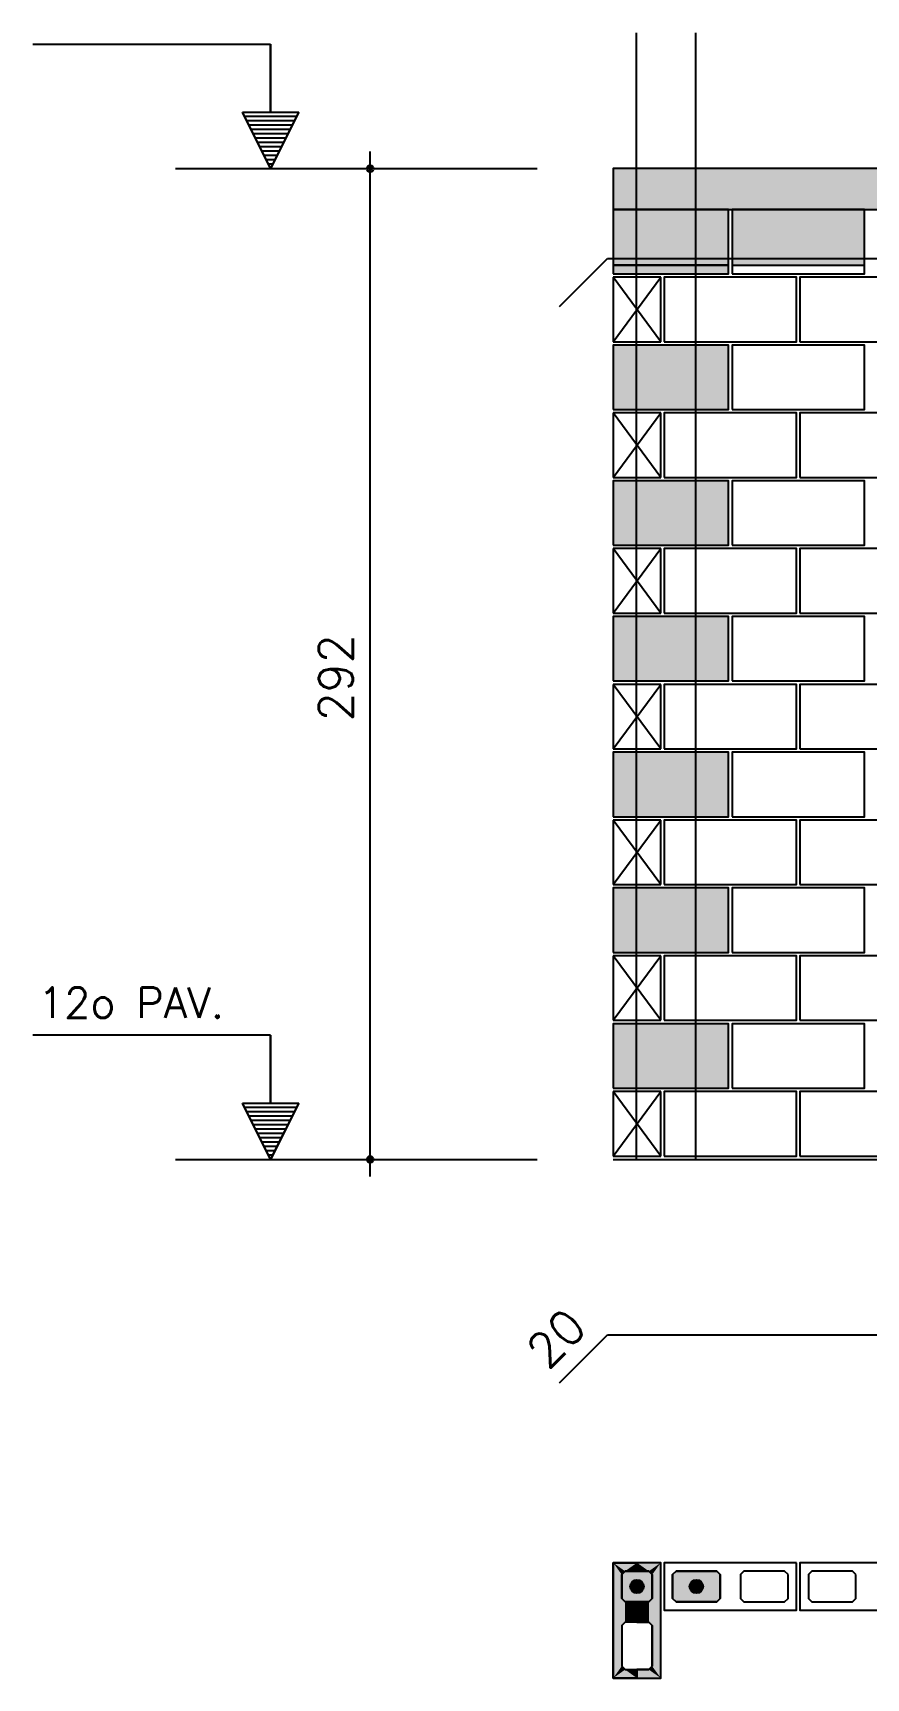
# Model space of a CAD drawing. Extents: x -1 to 122, y -1 to 61.
# Drawn here: x 46.52 to 51.43, y 45.51 to 55.2 of the extents above; entities that cross this region are included whole.
import ezdxf

# ---------------------------------------------------------------- set-up
doc = ezdxf.new("R2010")
doc.units = 0
doc.header["$MEASUREMENT"] = 0
for name, color, linetype in [('PENA_01', 1, 'CONTINUOUS'), ('PENA_02', 2, 'CONTINUOUS'), ('PENA_03', 3, 'CONTINUOUS'), ('PENA_05', 5, 'CONTINUOUS'), ('PENA_09', 254, 'CONTINUOUS'), ('PENA_11', 252, 'CONTINUOUS'), ('PENA_21', 100, 'CONTINUOUS')]:
    doc.layers.add(name, color=color, linetype=linetype)
doc.styles.get("Standard").update_dxf_attribs({"font": 'ROMANS.SHX'})

msp = doc.modelspace()

# ---------------------------------------------------------------- linework, layer by layer
at = {"layer": 'PENA_01', "linetype": 'Continuous'}
for p, q in [((47.3567, 54.4034), (49.4876, 54.4034)), ((49.9351, 53.8334), (50.6151, 53.8334)), ((50.6351, 53.8334), (51.4151, 53.8334)), ((47.3567, 48.5634), (49.4876, 48.5634))]:
    msp.add_line(p, q, dxfattribs=at)
for points in [[(49.9851, 46.1161), (49.9851, 45.9761), (50.0051, 45.9561), (50.1451, 45.9561), (50.1651, 45.9761), (50.1651, 46.1161), (50.1451, 46.1361), (50.0051, 46.1361), (49.9851, 46.1161)], [(50.5651, 46.1161), (50.5451, 46.1361), (50.3051, 46.1361), (50.2851, 46.1161), (50.2851, 45.9761), (50.3051, 45.9561), (50.5451, 45.9561), (50.5651, 45.9761), (50.5651, 46.1161)], [(50.9651, 46.1161), (50.9451, 46.1361), (50.7051, 46.1361), (50.6851, 46.1161), (50.6851, 45.9761), (50.7051, 45.9561), (50.9451, 45.9561), (50.9651, 45.9761), (50.9651, 46.1161)], [(51.3651, 46.1161), (51.3451, 46.1361), (51.1051, 46.1361), (51.0851, 46.1161), (51.0851, 45.9761), (51.1051, 45.9561), (51.3451, 45.9561), (51.3651, 45.9761), (51.3651, 46.1161)], [(49.9851, 45.8161), (49.9851, 45.5761), (50.0051, 45.5561), (50.1451, 45.5561), (50.1651, 45.5761), (50.1651, 45.8161), (50.1451, 45.8361), (50.0051, 45.8361), (49.9851, 45.8161)]]:
    msp.add_lwpolyline(points, dxfattribs=at)
at = {"layer": 'PENA_02', "linetype": 'Continuous'}
for p, q in [((50.2151, 53.7634), (49.9351, 53.7634)), ((49.9351, 53.7634), (49.9351, 53.3834)), ((50.2151, 53.3834), (50.2151, 53.7634)), ((49.9351, 53.3834), (50.2151, 53.3834)), ((50.2151, 52.9634), (49.9351, 52.9634)), ((49.9351, 52.9634), (49.9351, 52.5834)), ((50.2151, 52.5834), (50.2151, 52.9634)), ((49.9351, 52.5834), (50.2151, 52.5834)), ((50.2151, 52.1634), (49.9351, 52.1634)), ((49.9351, 52.1634), (49.9351, 51.7834)), ((50.2151, 51.7834), (50.2151, 52.1634)), ((49.9351, 51.7834), (50.2151, 51.7834)), ((50.2151, 51.3634), (49.9351, 51.3634)), ((49.9351, 51.3634), (49.9351, 50.9834)), ((50.2151, 50.9834), (50.2151, 51.3634)), ((49.9351, 50.9834), (50.2151, 50.9834)), ((50.2151, 50.5634), (49.9351, 50.5634)), ((49.9351, 50.5634), (49.9351, 50.1834)), ((50.2151, 50.1834), (50.2151, 50.5634)), ((49.9351, 50.1834), (50.2151, 50.1834)), ((50.2151, 49.7634), (49.9351, 49.7634)), ((49.9351, 49.7634), (49.9351, 49.3834)), ((50.2151, 49.3834), (50.2151, 49.7634)), ((49.9351, 49.3834), (50.2151, 49.3834)), ((50.2151, 48.9634), (49.9351, 48.9634)), ((49.9351, 48.9634), (49.9351, 48.5834)), ((50.2151, 48.5834), (50.2151, 48.9634)), ((49.9351, 48.5834), (50.2151, 48.5834)), ((49.9351, 48.5634), (56.8151, 48.5634))]:
    msp.add_line(p, q, dxfattribs=at)
for points in [[(49.9351, 54.1634), (56.8151, 54.1634), (56.8151, 54.4034), (49.9351, 54.4034), (49.9351, 54.1634)], [(49.9351, 53.7834), (50.6151, 53.7834), (50.6151, 54.1634), (49.9351, 54.1634), (49.9351, 53.7834)], [(50.6351, 53.7834), (51.4151, 53.7834), (51.4151, 54.1634), (50.6351, 54.1634), (50.6351, 53.7834)], [(50.2351, 53.3834), (51.0151, 53.3834), (51.0151, 53.7634), (50.2351, 53.7634), (50.2351, 53.3834)], [(51.0351, 53.3834), (51.8151, 53.3834), (51.8151, 53.7634), (51.0351, 53.7634), (51.0351, 53.3834)], [(49.9351, 52.9834), (50.6151, 52.9834), (50.6151, 53.3634), (49.9351, 53.3634), (49.9351, 52.9834)], [(50.6351, 52.9834), (51.4151, 52.9834), (51.4151, 53.3634), (50.6351, 53.3634), (50.6351, 52.9834)], [(50.2351, 52.5834), (51.0151, 52.5834), (51.0151, 52.9634), (50.2351, 52.9634), (50.2351, 52.5834)], [(51.0351, 52.5834), (51.8151, 52.5834), (51.8151, 52.9634), (51.0351, 52.9634), (51.0351, 52.5834)], [(49.9351, 52.1834), (50.6151, 52.1834), (50.6151, 52.5634), (49.9351, 52.5634), (49.9351, 52.1834)], [(50.6351, 52.1834), (51.4151, 52.1834), (51.4151, 52.5634), (50.6351, 52.5634), (50.6351, 52.1834)], [(50.2351, 51.7834), (51.0151, 51.7834), (51.0151, 52.1634), (50.2351, 52.1634), (50.2351, 51.7834)], [(51.0351, 51.7834), (51.8151, 51.7834), (51.8151, 52.1634), (51.0351, 52.1634), (51.0351, 51.7834)], [(49.9351, 51.3834), (50.6151, 51.3834), (50.6151, 51.7634), (49.9351, 51.7634), (49.9351, 51.3834)], [(50.6351, 51.3834), (51.4151, 51.3834), (51.4151, 51.7634), (50.6351, 51.7634), (50.6351, 51.3834)], [(50.2351, 50.9834), (51.0151, 50.9834), (51.0151, 51.3634), (50.2351, 51.3634), (50.2351, 50.9834)], [(51.0351, 50.9834), (51.8151, 50.9834), (51.8151, 51.3634), (51.0351, 51.3634), (51.0351, 50.9834)], [(49.9351, 50.5834), (50.6151, 50.5834), (50.6151, 50.9634), (49.9351, 50.9634), (49.9351, 50.5834)], [(50.6351, 50.5834), (51.4151, 50.5834), (51.4151, 50.9634), (50.6351, 50.9634), (50.6351, 50.5834)], [(50.2351, 50.1834), (51.0151, 50.1834), (51.0151, 50.5634), (50.2351, 50.5634), (50.2351, 50.1834)], [(51.0351, 50.1834), (51.8151, 50.1834), (51.8151, 50.5634), (51.0351, 50.5634), (51.0351, 50.1834)], [(49.9351, 49.7834), (50.6151, 49.7834), (50.6151, 50.1634), (49.9351, 50.1634), (49.9351, 49.7834)], [(50.6351, 49.7834), (51.4151, 49.7834), (51.4151, 50.1634), (50.6351, 50.1634), (50.6351, 49.7834)], [(50.2351, 49.3834), (51.0151, 49.3834), (51.0151, 49.7634), (50.2351, 49.7634), (50.2351, 49.3834)], [(51.0351, 49.3834), (51.8151, 49.3834), (51.8151, 49.7634), (51.0351, 49.7634), (51.0351, 49.3834)], [(49.9351, 48.9834), (50.6151, 48.9834), (50.6151, 49.3634), (49.9351, 49.3634), (49.9351, 48.9834)], [(50.6351, 48.9834), (51.4151, 48.9834), (51.4151, 49.3634), (50.6351, 49.3634), (50.6351, 48.9834)], [(50.2351, 48.5834), (51.0151, 48.5834), (51.0151, 48.9634), (50.2351, 48.9634), (50.2351, 48.5834)], [(51.0351, 48.5834), (51.8151, 48.5834), (51.8151, 48.9634), (51.0351, 48.9634), (51.0351, 48.5834)], [(49.9351, 46.1861), (49.9351, 45.5061), (50.2151, 45.5061), (50.2151, 46.1861), (49.9351, 46.1861)], [(51.0151, 46.1861), (50.2351, 46.1861), (50.2351, 45.9061), (51.0151, 45.9061), (51.0151, 46.1861)], [(51.8151, 46.1861), (51.0351, 46.1861), (51.0351, 45.9061), (51.8151, 45.9061), (51.8151, 46.1861)]]:
    msp.add_lwpolyline(points, dxfattribs=at)
for centre, radius in [((48.5029, 54.4034), 0.02), ((48.5029, 54.4034), 0.01), ((48.5029, 48.5634), 0.02), ((48.5029, 48.5634), 0.01)]:
    msp.add_circle(centre, radius, dxfattribs=at)
at = {"layer": 'PENA_03', "linetype": 'Continuous'}
for p, q in [((47.9157, 55.1352), (46.5157, 55.1352)), ((47.9157, 54.7352), (47.9157, 55.1352)), ((47.9171, 54.7352), (47.9171, 55.1366)), ((47.9164, 54.4034), (47.7505, 54.7352)), ((47.7505, 54.7352), (47.9157, 54.7352)), ((47.9164, 54.4065), (47.7528, 54.7338)), ((48.0801, 54.7338), (47.7528, 54.7338)), ((48.0696, 54.7097), (47.7633, 54.7097)), ((48.0824, 54.7352), (47.9164, 54.4034)), ((48.0801, 54.7338), (47.9164, 54.4065)), ((47.9171, 54.7352), (48.0824, 54.7352)), ((48.0568, 54.6842), (47.776, 54.6842)), ((48.0441, 54.6587), (47.7888, 54.6587)), ((48.0313, 54.6331), (47.8016, 54.6331)), ((48.0185, 54.6076), (47.8143, 54.6076)), ((48.0058, 54.5821), (47.8271, 54.5821)), ((47.993, 54.5565), (47.8398, 54.5565)), ((47.9803, 54.531), (47.8526, 54.531)), ((47.9675, 54.5055), (47.8654, 54.5055)), ((48.5029, 48.4628), (48.5029, 54.5034)), ((47.9547, 54.48), (47.8781, 54.48)), ((47.942, 54.4544), (47.8909, 54.4544)), ((47.9292, 54.4289), (47.9037, 54.4289)), ((49.9351, 53.3834), (50.2151, 53.7634)), ((50.2151, 53.3834), (49.9351, 53.7634)), ((49.9351, 52.5834), (50.2151, 52.9634)), ((50.2151, 52.5834), (49.9351, 52.9634)), ((49.9351, 51.7834), (50.2151, 52.1634)), ((50.2151, 51.7834), (49.9351, 52.1634)), ((49.9351, 50.9834), (50.2151, 51.3634)), ((50.2151, 50.9834), (49.9351, 51.3634)), ((49.9351, 50.1834), (50.2151, 50.5634)), ((50.2151, 50.1834), (49.9351, 50.5634)), ((49.9351, 49.3834), (50.2151, 49.7634)), ((50.2151, 49.3834), (49.9351, 49.7634)), ((47.9157, 49.2952), (46.5157, 49.2952)), ((47.9157, 48.8952), (47.9157, 49.2952)), ((47.9171, 48.8952), (47.9171, 49.2966)), ((47.9164, 48.5634), (47.7505, 48.8952)), ((47.7505, 48.8952), (47.9157, 48.8952)), ((47.9164, 48.5665), (47.7528, 48.8938)), ((48.0801, 48.8938), (47.7528, 48.8938)), ((48.0824, 48.8952), (47.9164, 48.5634)), ((48.0801, 48.8938), (47.9164, 48.5665)), ((47.9171, 48.8952), (48.0824, 48.8952)), ((49.9351, 48.5834), (50.2151, 48.9634)), ((50.2151, 48.5834), (49.9351, 48.9634)), ((48.0696, 48.8697), (47.7633, 48.8697)), ((48.0568, 48.8442), (47.776, 48.8442)), ((48.0441, 48.8187), (47.7888, 48.8187)), ((48.0313, 48.7931), (47.8016, 48.7931)), ((48.0185, 48.7676), (47.8143, 48.7676)), ((48.0058, 48.7421), (47.8271, 48.7421)), ((47.993, 48.7165), (47.8398, 48.7165)), ((47.9803, 48.691), (47.8526, 48.691)), ((47.9675, 48.6655), (47.8654, 48.6655)), ((47.9547, 48.64), (47.8781, 48.64)), ((47.942, 48.6144), (47.8909, 48.6144)), ((47.9292, 48.5889), (47.9037, 48.5889))]:
    msp.add_line(p, q, dxfattribs=at)
for points in [[(50.1451, 46.1361), (50.1651, 46.1161), (50.1651, 45.9761), (50.1451, 45.9561), (50.0051, 45.9561), (49.9851, 45.9761), (49.9851, 46.1161), (50.0051, 46.1361), (50.1451, 46.1361)], [(50.5651, 45.9761), (50.5451, 45.9561), (50.3051, 45.9561), (50.2851, 45.9761), (50.2851, 46.1161), (50.3051, 46.1361), (50.5451, 46.1361), (50.5651, 46.1161), (50.5651, 45.9761)]]:
    msp.add_lwpolyline(points, dxfattribs=at)
for centre in [(50.0751, 46.0461), (50.4251, 46.0461)]:
    msp.add_circle(centre, 0.04, dxfattribs=at)
for points in [[(50.1151, 46.0461), (50.0551, 46.0807), (50.0375, 46.0598)], [(50.1151, 46.0461), (50.082, 46.0855), (50.0551, 46.0807)], [(50.1151, 46.0461), (50.1057, 46.0718), (50.082, 46.0855)], [(50.4651, 46.0461), (50.4051, 46.0807), (50.3875, 46.0598)], [(50.4651, 46.0461), (50.432, 46.0855), (50.4051, 46.0807)], [(50.4651, 46.0461), (50.4557, 46.0718), (50.432, 46.0855)], [(50.1151, 46.0461), (50.0375, 46.0598), (50.0375, 46.0324)], [(50.1151, 46.0461), (50.0375, 46.0324), (50.0551, 46.0115)], [(50.1151, 46.0461), (50.0551, 46.0115), (50.082, 46.0067)], [(50.1151, 46.0461), (50.082, 46.0067), (50.1057, 46.0204)], [(50.1151, 46.0461), (50.1057, 46.0204), (50.1151, 46.0461)], [(50.4651, 46.0461), (50.3875, 46.0598), (50.3875, 46.0324)], [(50.4651, 46.0461), (50.3875, 46.0324), (50.4051, 46.0115)], [(50.4651, 46.0461), (50.4051, 46.0115), (50.432, 46.0067)], [(50.4651, 46.0461), (50.432, 46.0067), (50.4557, 46.0204)], [(50.4651, 46.0461), (50.4557, 46.0204), (50.4651, 46.0461)]]:
    msp.add_solid(points, dxfattribs=at)
at = {"layer": 'PENA_05', "linetype": 'Continuous'}
for p, q in [((49.6187, 53.5903), (49.9016, 53.8732)), ((49.9016, 53.8732), (56.7149, 53.8734)), ((49.6187, 47.2467), (49.9016, 47.5296)), ((49.9016, 47.5296), (56.7149, 47.5298))]:
    msp.add_line(p, q, dxfattribs=at)
for points in [[(50.0698, 55.2034), (50.0698, 48.5634)], [(50.4198, 55.2034), (50.4198, 48.5634)]]:
    msp.add_lwpolyline(points, dxfattribs=at)
at = {"layer": 'PENA_09', "linetype": 'Continuous'}
for points in [[(49.9351, 53.8334), (50.6151, 53.8334), (50.6151, 54.1634), (49.9351, 54.1634), (49.9351, 53.8334)], [(50.6351, 53.8334), (51.4151, 53.8334), (51.4151, 54.1634), (50.6351, 54.1634), (50.6351, 53.8334)]]:
    msp.add_lwpolyline(points, dxfattribs=at)
for points in [[(49.9351, 53.8334), (50.6151, 53.8334), (50.6151, 54.1634)], [(49.9351, 53.8334), (50.6151, 54.1634), (49.9351, 54.1634)], [(49.9351, 53.8334), (49.9351, 54.1634), (49.9351, 53.8334)], [(50.6351, 53.8334), (51.4151, 53.8334), (51.4151, 54.1634)], [(50.6351, 53.8334), (51.4151, 54.1634), (50.6351, 54.1634)], [(50.6351, 53.8334), (50.6351, 54.1634), (50.6351, 53.8334)]]:
    msp.add_solid(points, dxfattribs=at)
at = {"layer": 'PENA_11', "linetype": 'Continuous'}
for points in [[(49.9351, 54.1634), (56.8151, 54.1634), (56.8151, 54.4034)], [(49.9351, 54.1634), (56.8151, 54.4034), (49.9351, 54.4034)], [(49.9351, 54.1634), (49.9351, 54.4034), (49.9351, 54.1634)], [(50.1451, 46.1361), (50.0051, 45.9561), (49.9851, 45.9761)], [(50.1451, 46.1361), (49.9851, 45.9761), (49.9851, 46.1161)], [(50.1451, 46.1361), (49.9851, 46.1161), (50.0051, 46.1361)], [(50.1451, 46.1361), (50.1451, 45.9561), (50.0051, 45.9561)], [(50.1451, 46.1361), (50.0051, 46.1361), (50.1451, 46.1361)], [(50.1451, 46.1361), (50.1651, 46.1161), (50.1651, 45.9761)], [(50.1451, 46.1361), (50.1651, 45.9761), (50.1451, 45.9561)], [(50.5651, 45.9761), (50.2851, 46.1161), (50.3051, 46.1361)], [(50.5651, 45.9761), (50.2851, 45.9761), (50.2851, 46.1161)], [(50.5651, 45.9761), (50.3051, 46.1361), (50.5451, 46.1361)], [(50.5651, 45.9761), (50.5451, 46.1361), (50.5651, 46.1161)], [(50.5651, 45.9761), (50.5651, 46.1161), (50.5651, 45.9761)], [(50.5651, 45.9761), (50.3051, 45.9561), (50.2851, 45.9761)], [(50.5651, 45.9761), (50.5451, 45.9561), (50.3051, 45.9561)]]:
    msp.add_solid(points, dxfattribs=at)
at = {"layer": 'PENA_21', "linetype": 'Continuous'}
for points in [[(49.9351, 53.7834), (50.6151, 53.7834), (50.6151, 53.8334), (49.9351, 53.8334), (49.9351, 53.7834)], [(49.9351, 52.9834), (50.6151, 52.9834), (50.6151, 53.3634), (49.9351, 53.3634), (49.9351, 52.9834)], [(49.9351, 52.1834), (50.6151, 52.1834), (50.6151, 52.5634), (49.9351, 52.5634), (49.9351, 52.1834)], [(49.9351, 51.3834), (50.6151, 51.3834), (50.6151, 51.7634), (49.9351, 51.7634), (49.9351, 51.3834)], [(49.9351, 50.5834), (50.6151, 50.5834), (50.6151, 50.9634), (49.9351, 50.9634), (49.9351, 50.5834)], [(49.9351, 49.7834), (50.6151, 49.7834), (50.6151, 50.1634), (49.9351, 50.1634), (49.9351, 49.7834)], [(49.9351, 48.9834), (50.6151, 48.9834), (50.6151, 49.3634), (49.9351, 49.3634), (49.9351, 48.9834)], [(50.0751, 46.1861), (50.0751, 46.1361), (50.0051, 46.1361), (49.9851, 46.1161), (49.9851, 45.9761), (50.0051, 45.9561), (50.0751, 45.9561), (50.0751, 45.8361), (50.0051, 45.8361), (49.9851, 45.8161), (49.9851, 45.5761), (50.0051, 45.5561), (50.0751, 45.5561), (50.0751, 45.5061), (49.9351, 45.5061), (49.9351, 46.1861), (50.0751, 46.1861)], [(50.0751, 46.1861), (50.0751, 46.1361), (50.1451, 46.1361), (50.1651, 46.1161), (50.1651, 45.9761), (50.1451, 45.9561), (50.0751, 45.9561), (50.0751, 45.8361), (50.1451, 45.8361), (50.1651, 45.8161), (50.1651, 45.5761), (50.1451, 45.5561), (50.0751, 45.5561), (50.0751, 45.5061), (50.2151, 45.5061), (50.2151, 46.1861), (50.0751, 46.1861)]]:
    msp.add_lwpolyline(points, dxfattribs=at)
for points in [[(49.9351, 53.7834), (50.6151, 53.7834), (50.6151, 53.8334)], [(49.9351, 53.7834), (50.6151, 53.8334), (49.9351, 53.8334)], [(49.9351, 53.7834), (49.9351, 53.8334), (49.9351, 53.7834)], [(49.9351, 52.9834), (50.6151, 52.9834), (50.6151, 53.3634)], [(49.9351, 52.9834), (50.6151, 53.3634), (49.9351, 53.3634)], [(49.9351, 52.9834), (49.9351, 53.3634), (49.9351, 52.9834)], [(49.9351, 52.1834), (50.6151, 52.1834), (50.6151, 52.5634)], [(49.9351, 52.1834), (50.6151, 52.5634), (49.9351, 52.5634)], [(49.9351, 52.1834), (49.9351, 52.5634), (49.9351, 52.1834)], [(49.9351, 51.3834), (50.6151, 51.3834), (50.6151, 51.7634)], [(49.9351, 51.3834), (50.6151, 51.7634), (49.9351, 51.7634)], [(49.9351, 51.3834), (49.9351, 51.7634), (49.9351, 51.3834)], [(49.9351, 50.5834), (50.6151, 50.5834), (50.6151, 50.9634)], [(49.9351, 50.5834), (50.6151, 50.9634), (49.9351, 50.9634)], [(49.9351, 50.5834), (49.9351, 50.9634), (49.9351, 50.5834)], [(49.9351, 49.7834), (50.6151, 49.7834), (50.6151, 50.1634)], [(49.9351, 49.7834), (50.6151, 50.1634), (49.9351, 50.1634)], [(49.9351, 49.7834), (49.9351, 50.1634), (49.9351, 49.7834)], [(49.9351, 48.9834), (50.6151, 48.9834), (50.6151, 49.3634)], [(49.9351, 48.9834), (50.6151, 49.3634), (49.9351, 49.3634)], [(49.9351, 48.9834), (49.9351, 49.3634), (49.9351, 48.9834)], [(50.0051, 46.1361), (49.9851, 46.1161), (49.9351, 46.1861)], [(50.0051, 46.1361), (49.9351, 46.1861), (50.0751, 46.1861)], [(49.9351, 46.1861), (49.9851, 46.1161), (49.9351, 45.5061)], [(50.0051, 46.1361), (50.0751, 46.1861), (50.0751, 46.1361)], [(50.2151, 46.1861), (50.0751, 46.1861), (50.1451, 46.1361)], [(50.1451, 46.1361), (50.0751, 46.1861), (50.0751, 46.1361)], [(50.1651, 46.1161), (50.2151, 46.1861), (50.1451, 46.1361)], [(50.2151, 45.5061), (50.2151, 46.1861), (50.1651, 46.1161)], [(49.9351, 45.5061), (49.9851, 46.1161), (49.9851, 45.5761)], [(49.9851, 45.5761), (49.9851, 46.1161), (49.9851, 45.9761)], [(50.1651, 45.9761), (50.2151, 45.5061), (50.1651, 46.1161)], [(49.9851, 45.5761), (49.9851, 45.8161), (49.9851, 45.9761)], [(50.0051, 45.9561), (49.9851, 45.8161), (49.9851, 45.9761)], [(50.1451, 45.9561), (50.1651, 45.8161), (50.1651, 45.9761)], [(50.1651, 45.8161), (50.2151, 45.5061), (50.1651, 45.9761)], [(50.0051, 45.9561), (50.0051, 45.8361), (49.9851, 45.8161)], [(50.0751, 45.9561), (50.0051, 45.8361), (50.0051, 45.9561)], [(50.0751, 45.9561), (50.0751, 45.8361), (50.0051, 45.8361)], [(50.0751, 45.9561), (50.1451, 45.8361), (50.1451, 45.9561)], [(50.0751, 45.9561), (50.0751, 45.8361), (50.1451, 45.8361)], [(50.1451, 45.8361), (50.1651, 45.8161), (50.1451, 45.9561)], [(50.1651, 45.8161), (50.1651, 45.5761), (50.2151, 45.5061)], [(50.0051, 45.5561), (49.9351, 45.5061), (49.9851, 45.5761)], [(50.0751, 45.5061), (49.9351, 45.5061), (50.0051, 45.5561)], [(50.0751, 45.5561), (50.0751, 45.5061), (50.0051, 45.5561)], [(50.1451, 45.5561), (50.0751, 45.5561), (50.2151, 45.5061)], [(50.0751, 45.5561), (50.0751, 45.5061), (50.2151, 45.5061)], [(50.1651, 45.5761), (50.1451, 45.5561), (50.2151, 45.5061)]]:
    msp.add_solid(points, dxfattribs=at)

# ---------------------------------------------------------------- texts
at = {"layer": 'PENA_03', "linetype": 'Continuous'}
for s, rotation, p in [('292', 90, (48.4006, 51.1448)), ('20', 45, (49.548, 47.3174))]:
    msp.add_text(s, height=0.2, rotation=rotation, dxfattribs=at).set_placement(p)
msp.add_text('12o PAV.', height=0.18, dxfattribs=at).set_placement((46.546, 49.3971))

doc.saveas('drawing.dxf')
